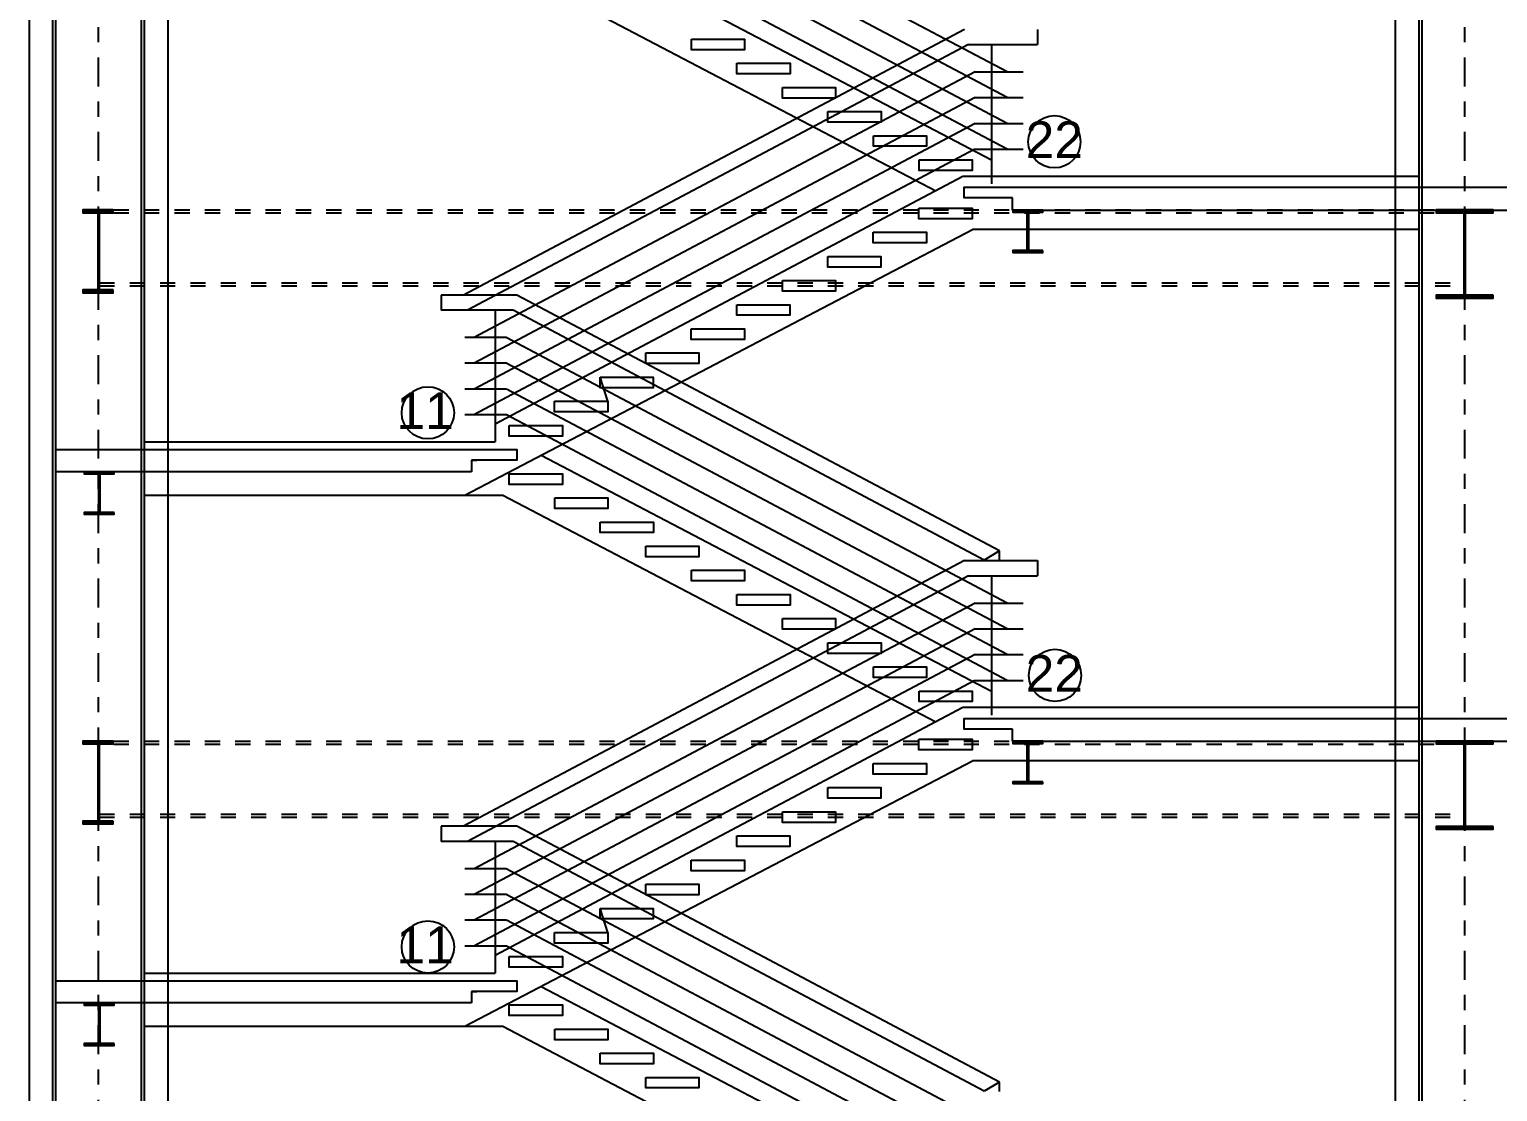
# Model space of a CAD drawing. Header units: millimetres. Extents: x 2148 to 2681, y 758 to 986.
# Drawn here: x 2524.33 to 2534, y 868.55 to 875.54 of the extents above; entities that cross this region are included whole.
import ezdxf

# ---------------------------------------------------------------- set-up
doc = ezdxf.new("R2010")
doc.units = ezdxf.units.MM
doc.linetypes.add('$0$HIDDEN', pattern=[0.375, 0.25, -0.125])
doc.linetypes.add('CENTER2', pattern=[28.575, 19.05, -3.175, 3.175, -3.175])
for name, color, linetype in [('0.2', 10, 'Continuous'), ('4CO', 4, 'Continuous'), ('D', 1, 'Continuous'), ('HATCH', 8, 'Continuous'), ('TLBLK', 7, 'Continuous')]:
    doc.layers.add(name, color=color, linetype=linetype)
doc.styles.add('SWISS', font='swissl.ttf')

msp = doc.modelspace()

# ---------------------------------------------------------------- hatches: boundary and pattern name
at = {"layer": 'HATCH', "ltscale": 0.5}
h = msp.add_hatch(dxfattribs=at)
h.set_pattern_fill('ANSI31', color=256, scale=0.018605, style=0)
h.set_pattern_definition([(45, (150885.569702, 5988.0488247), (-0.00164446852256, 0.00164446852256), [])])
edge = h.paths.add_edge_path()
edge.add_line((2524.8801152, 873.8274723), (2524.7957345, 873.8274723))
edge.add_arc((2524.7957345, 873.8347278), 0.0072555, 174.09726711, 269.99999997, ccw=False)
edge.add_line((2524.7885175, 873.835474), (2524.7885175, 874.3279263))
edge.add_arc((2524.7957345, 874.3286724), 0.0072555, 89.63455464, 185.90273283, ccw=False)
edge.add_line((2524.7957808, 874.3359278), (2524.8801152, 874.3359278))
edge.add_line((2524.8801152, 874.3359278), (2524.8801152, 874.3545328))
edge.add_line((2524.8801152, 874.3545328), (2524.6801152, 874.3545328))
edge.add_line((2524.6801152, 874.3545328), (2524.6801152, 874.3359278))
edge.add_line((2524.6801152, 874.3359278), (2524.7700831, 874.3359278))
edge.add_arc((2524.7701294, 874.3286724), 0.0072555, -4.29209345, 90.36544517, ccw=False)
edge.add_line((2524.7773645, 874.3281294), (2524.7773645, 873.8352708))
edge.add_arc((2524.7701294, 873.8347278), 0.0072555, -89.99999978, 4.2920935, ccw=False)
edge.add_line((2524.7701294, 873.8274723), (2524.6801152, 873.8274723))
edge.add_line((2524.6801152, 873.8274723), (2524.6801152, 873.8088673))
edge.add_line((2524.6801152, 873.8088673), (2524.8801152, 873.8088673))
edge.add_line((2524.8801152, 873.8088673), (2524.8801152, 873.8274723))
h = msp.add_hatch(dxfattribs=at)
h.set_pattern_fill('ANSI31', color=256, scale=0.018605, style=0)
h.set_pattern_definition([(45, (160502.7380826, 5220.8670816), (-0.00164446852256, 0.00164446852256), [])])
edge = h.paths.add_edge_path()
edge.add_line((2530.9152169, 874.3395306), (2531.0045927, 874.3395306))
edge.add_line((2531.0045927, 874.3395306), (2531.0045927, 874.3536789))
edge.add_line((2531.0045927, 874.3536789), (2530.806577, 874.3536789))
edge.add_line((2530.806577, 874.3536789), (2530.806577, 874.3395306))
edge.add_line((2530.806577, 874.3395306), (2530.895684, 874.3395306))
edge.add_arc((2530.8957084, 874.3357098), 0.0038209, -4.29209834, 90.36544627, ccw=False)
edge.add_line((2530.8995185, 874.3354238), (2530.8995185, 874.3303464))
edge.add_arc((2530.8957084, 874.3300604), 0.0038209, -4.29210268, 4.29210268, ccw=False)
edge.add_line((2530.8995185, 874.3297744), (2530.8995185, 874.0983474))
edge.add_arc((2530.8957084, 874.0980614), 0.0038209, -4.29209258, 4.29209258, ccw=False)
edge.add_line((2530.8995185, 874.0977754), (2530.8995185, 874.0903916))
edge.add_arc((2530.8957084, 874.0901056), 0.0038209, -89.99999956, 4.29209319, ccw=False)
edge.add_line((2530.8957084, 874.0862848), (2530.806577, 874.0862848))
edge.add_line((2530.806577, 874.0862848), (2530.806577, 874.0744428))
edge.add_line((2530.806577, 874.0744428), (2531.0045927, 874.0744428))
edge.add_line((2531.0045927, 874.0744428), (2531.0045927, 874.0862848))
edge.add_line((2531.0045927, 874.0862848), (2530.9151925, 874.0862848))
edge.add_arc((2530.9151925, 874.0901056), 0.0038209, 174.09726551, 270.00000044, ccw=False)
edge.add_line((2530.9113919, 874.0904986), (2530.9113919, 874.0976685))
edge.add_arc((2530.9151925, 874.0980614), 0.0038209, 174.09726237, 185.90273763, ccw=False)
edge.add_line((2530.9113919, 874.0984543), (2530.9113919, 874.3296675))
edge.add_arc((2530.9151925, 874.3300604), 0.0038209, 174.09726825, 185.90273175, ccw=False)
edge.add_line((2530.9113919, 874.3304533), (2530.9113919, 874.3353168))
edge.add_arc((2530.9151925, 874.3357098), 0.0038209, 89.63455417, 185.902733, ccw=False)
h = msp.add_hatch(dxfattribs=at)
h.set_pattern_fill('ANSI31', color=256, scale=0.018605, style=0)
h.set_pattern_definition([(45, (150894.5705923, 5988.0488247), (-0.00164446852256, 0.00164446852256), [])])
edge = h.paths.add_edge_path()
edge.add_line((2533.9720841, 873.7928943), (2533.7966248, 873.7928943))
edge.add_arc((2533.7966248, 873.8001497), 0.0072555, 174.09726711, 269.99999997, ccw=False)
edge.add_line((2533.7894078, 873.8008959), (2533.7894078, 874.3279263))
edge.add_arc((2533.7966248, 874.3286724), 0.0072555, 89.63455464, 185.90273283, ccw=False)
edge.add_line((2533.796671, 874.3359278), (2533.9720841, 874.3359278))
edge.add_line((2533.9720841, 874.3359278), (2533.9720841, 874.3545328))
edge.add_line((2533.9720841, 874.3545328), (2533.5960706, 874.3545328))
edge.add_line((2533.5960706, 874.3545328), (2533.5960706, 874.3359278))
edge.add_line((2533.5960706, 874.3359278), (2533.7709733, 874.3359278))
edge.add_arc((2533.7710196, 874.3286724), 0.0072555, -4.29209345, 90.36544517, ccw=False)
edge.add_line((2533.7782547, 874.3281294), (2533.7782547, 873.8006927))
edge.add_arc((2533.7710196, 873.8001497), 0.0072555, -89.99999978, 4.2920935, ccw=False)
edge.add_line((2533.7710196, 873.7928943), (2533.5960706, 873.7928943))
edge.add_line((2533.5960706, 873.7928943), (2533.5960706, 873.7742892))
edge.add_line((2533.5960706, 873.7742892), (2533.9720841, 873.7742892))
edge.add_line((2533.9720841, 873.7742892), (2533.9720841, 873.7928943))
h = msp.add_hatch(dxfattribs=at)
h.set_pattern_fill('ANSI31', color=256, scale=0.018605, style=0)
h.set_pattern_definition([(45, (160496.6203387, 5219.1427012), (-0.00164446852256, 0.00164446852256), [])])
edge = h.paths.add_edge_path()
edge.add_line((2524.7974729, 872.6151501), (2524.8868487, 872.6151501))
edge.add_line((2524.8868487, 872.6151501), (2524.8868487, 872.6292985))
edge.add_line((2524.8868487, 872.6292985), (2524.688833, 872.6292985))
edge.add_line((2524.688833, 872.6292985), (2524.688833, 872.6151501))
edge.add_line((2524.688833, 872.6151501), (2524.7779401, 872.6151501))
edge.add_arc((2524.7779644, 872.6113294), 0.0038209, -4.29209834, 90.36544627, ccw=False)
edge.add_line((2524.7817746, 872.6110434), (2524.7817746, 872.6059659))
edge.add_arc((2524.7779644, 872.60568), 0.0038209, -4.29210268, 4.29210268, ccw=False)
edge.add_line((2524.7817746, 872.605394), (2524.7817746, 872.373967))
edge.add_arc((2524.7779644, 872.373681), 0.0038209, -4.29209258, 4.29209258, ccw=False)
edge.add_line((2524.7817746, 872.373395), (2524.7817746, 872.3660112))
edge.add_arc((2524.7779644, 872.3657252), 0.0038209, -89.99999956, 4.29209319, ccw=False)
edge.add_line((2524.7779644, 872.3619044), (2524.688833, 872.3619044))
edge.add_line((2524.688833, 872.3619044), (2524.688833, 872.3500624))
edge.add_line((2524.688833, 872.3500624), (2524.8868487, 872.3500624))
edge.add_line((2524.8868487, 872.3500624), (2524.8868487, 872.3619044))
edge.add_line((2524.8868487, 872.3619044), (2524.7974486, 872.3619044))
edge.add_arc((2524.7974486, 872.3657252), 0.0038209, 174.09726551, 270.00000044, ccw=False)
edge.add_line((2524.793648, 872.3661182), (2524.793648, 872.3732881))
edge.add_arc((2524.7974486, 872.373681), 0.0038209, 174.09726237, 185.90273763, ccw=False)
edge.add_line((2524.793648, 872.3740739), (2524.793648, 872.6052871))
edge.add_arc((2524.7974486, 872.60568), 0.0038209, 174.09726825, 185.90273175, ccw=False)
edge.add_line((2524.793648, 872.6060729), (2524.793648, 872.6109364))
edge.add_arc((2524.7974486, 872.6113294), 0.0038209, 89.63455417, 185.902733, ccw=False)
h = msp.add_hatch(dxfattribs=at)
h.set_pattern_fill('ANSI31', color=256, scale=0.018605, style=0)
h.set_pattern_definition([(45, (150885.569702, 5984.5488247), (-0.00164446852256, 0.00164446852256), [])])
edge = h.paths.add_edge_path()
edge.add_line((2524.8801152, 870.3274723), (2524.7957345, 870.3274723))
edge.add_arc((2524.7957345, 870.3347278), 0.0072555, 174.09726711, 269.99999997, ccw=False)
edge.add_line((2524.7885175, 870.335474), (2524.7885175, 870.8279263))
edge.add_arc((2524.7957345, 870.8286724), 0.0072555, 89.63455464, 185.90273283, ccw=False)
edge.add_line((2524.7957808, 870.8359278), (2524.8801152, 870.8359278))
edge.add_line((2524.8801152, 870.8359278), (2524.8801152, 870.8545328))
edge.add_line((2524.8801152, 870.8545328), (2524.6801152, 870.8545328))
edge.add_line((2524.6801152, 870.8545328), (2524.6801152, 870.8359278))
edge.add_line((2524.6801152, 870.8359278), (2524.7700831, 870.8359278))
edge.add_arc((2524.7701294, 870.8286724), 0.0072555, -4.29209345, 90.36544517, ccw=False)
edge.add_line((2524.7773645, 870.8281294), (2524.7773645, 870.3352708))
edge.add_arc((2524.7701294, 870.3347278), 0.0072555, -89.99999978, 4.2920935, ccw=False)
edge.add_line((2524.7701294, 870.3274723), (2524.6801152, 870.3274723))
edge.add_line((2524.6801152, 870.3274723), (2524.6801152, 870.3088673))
edge.add_line((2524.6801152, 870.3088673), (2524.8801152, 870.3088673))
edge.add_line((2524.8801152, 870.3088673), (2524.8801152, 870.3274723))
h = msp.add_hatch(dxfattribs=at)
h.set_pattern_fill('ANSI31', color=256, scale=0.018605, style=0)
h.set_pattern_definition([(45, (160502.7380826, 5217.3670816), (-0.00164446852256, 0.00164446852256), [])])
edge = h.paths.add_edge_path()
edge.add_line((2530.9152169, 870.8395306), (2531.0045927, 870.8395306))
edge.add_line((2531.0045927, 870.8395306), (2531.0045927, 870.8536789))
edge.add_line((2531.0045927, 870.8536789), (2530.806577, 870.8536789))
edge.add_line((2530.806577, 870.8536789), (2530.806577, 870.8395306))
edge.add_line((2530.806577, 870.8395306), (2530.895684, 870.8395306))
edge.add_arc((2530.8957084, 870.8357098), 0.0038209, -4.29209834, 90.36544627, ccw=False)
edge.add_line((2530.8995185, 870.8354238), (2530.8995185, 870.8303464))
edge.add_arc((2530.8957084, 870.8300604), 0.0038209, -4.29210268, 4.29210268, ccw=False)
edge.add_line((2530.8995185, 870.8297744), (2530.8995185, 870.5983474))
edge.add_arc((2530.8957084, 870.5980614), 0.0038209, -4.29209258, 4.29209258, ccw=False)
edge.add_line((2530.8995185, 870.5977754), (2530.8995185, 870.5903916))
edge.add_arc((2530.8957084, 870.5901056), 0.0038209, -89.99999956, 4.29209319, ccw=False)
edge.add_line((2530.8957084, 870.5862848), (2530.806577, 870.5862848))
edge.add_line((2530.806577, 870.5862848), (2530.806577, 870.5744428))
edge.add_line((2530.806577, 870.5744428), (2531.0045927, 870.5744428))
edge.add_line((2531.0045927, 870.5744428), (2531.0045927, 870.5862848))
edge.add_line((2531.0045927, 870.5862848), (2530.9151925, 870.5862848))
edge.add_arc((2530.9151925, 870.5901056), 0.0038209, 174.09726551, 270.00000044, ccw=False)
edge.add_line((2530.9113919, 870.5904986), (2530.9113919, 870.5976685))
edge.add_arc((2530.9151925, 870.5980614), 0.0038209, 174.09726237, 185.90273763, ccw=False)
edge.add_line((2530.9113919, 870.5984543), (2530.9113919, 870.8296675))
edge.add_arc((2530.9151925, 870.8300604), 0.0038209, 174.09726825, 185.90273175, ccw=False)
edge.add_line((2530.9113919, 870.8304533), (2530.9113919, 870.8353168))
edge.add_arc((2530.9151925, 870.8357098), 0.0038209, 89.63455417, 185.902733, ccw=False)
h = msp.add_hatch(dxfattribs=at)
h.set_pattern_fill('ANSI31', color=256, scale=0.018605, style=0)
h.set_pattern_definition([(45, (150894.5705923, 5984.5488247), (-0.00164446852256, 0.00164446852256), [])])
edge = h.paths.add_edge_path()
edge.add_line((2533.9720841, 870.2928943), (2533.7966248, 870.2928943))
edge.add_arc((2533.7966248, 870.3001497), 0.0072555, 174.09726711, 269.99999997, ccw=False)
edge.add_line((2533.7894078, 870.3008959), (2533.7894078, 870.8279263))
edge.add_arc((2533.7966248, 870.8286724), 0.0072555, 89.63455464, 185.90273283, ccw=False)
edge.add_line((2533.796671, 870.8359278), (2533.9720841, 870.8359278))
edge.add_line((2533.9720841, 870.8359278), (2533.9720841, 870.8545328))
edge.add_line((2533.9720841, 870.8545328), (2533.5960706, 870.8545328))
edge.add_line((2533.5960706, 870.8545328), (2533.5960706, 870.8359278))
edge.add_line((2533.5960706, 870.8359278), (2533.7709733, 870.8359278))
edge.add_arc((2533.7710196, 870.8286724), 0.0072555, -4.29209345, 90.36544517, ccw=False)
edge.add_line((2533.7782547, 870.8281294), (2533.7782547, 870.3006927))
edge.add_arc((2533.7710196, 870.3001497), 0.0072555, -89.99999978, 4.2920935, ccw=False)
edge.add_line((2533.7710196, 870.2928943), (2533.5960706, 870.2928943))
edge.add_line((2533.5960706, 870.2928943), (2533.5960706, 870.2742892))
edge.add_line((2533.5960706, 870.2742892), (2533.9720841, 870.2742892))
edge.add_line((2533.9720841, 870.2742892), (2533.9720841, 870.2928943))
h = msp.add_hatch(dxfattribs=at)
h.set_pattern_fill('ANSI31', color=256, scale=0.018605, style=0)
h.set_pattern_definition([(45, (160496.6203387, 5215.6427012), (-0.00164446852256, 0.00164446852256), [])])
edge = h.paths.add_edge_path()
edge.add_line((2524.7974729, 869.1151501), (2524.8868487, 869.1151501))
edge.add_line((2524.8868487, 869.1151501), (2524.8868487, 869.1292985))
edge.add_line((2524.8868487, 869.1292985), (2524.688833, 869.1292985))
edge.add_line((2524.688833, 869.1292985), (2524.688833, 869.1151501))
edge.add_line((2524.688833, 869.1151501), (2524.7779401, 869.1151501))
edge.add_arc((2524.7779644, 869.1113294), 0.0038209, -4.29209834, 90.36544627, ccw=False)
edge.add_line((2524.7817746, 869.1110434), (2524.7817746, 869.1059659))
edge.add_arc((2524.7779644, 869.10568), 0.0038209, -4.29210268, 4.29210268, ccw=False)
edge.add_line((2524.7817746, 869.105394), (2524.7817746, 868.873967))
edge.add_arc((2524.7779644, 868.873681), 0.0038209, -4.29209258, 4.29209258, ccw=False)
edge.add_line((2524.7817746, 868.873395), (2524.7817746, 868.8660112))
edge.add_arc((2524.7779644, 868.8657252), 0.0038209, -89.99999956, 4.29209319, ccw=False)
edge.add_line((2524.7779644, 868.8619044), (2524.688833, 868.8619044))
edge.add_line((2524.688833, 868.8619044), (2524.688833, 868.8500624))
edge.add_line((2524.688833, 868.8500624), (2524.8868487, 868.8500624))
edge.add_line((2524.8868487, 868.8500624), (2524.8868487, 868.8619044))
edge.add_line((2524.8868487, 868.8619044), (2524.7974486, 868.8619044))
edge.add_arc((2524.7974486, 868.8657252), 0.0038209, 174.09726551, 270.00000044, ccw=False)
edge.add_line((2524.793648, 868.8661182), (2524.793648, 868.8732881))
edge.add_arc((2524.7974486, 868.873681), 0.0038209, 174.09726237, 185.90273763, ccw=False)
edge.add_line((2524.793648, 868.8740739), (2524.793648, 869.1052871))
edge.add_arc((2524.7974486, 869.10568), 0.0038209, 174.09726825, 185.90273175, ccw=False)
edge.add_line((2524.793648, 869.1060729), (2524.793648, 869.1109364))
edge.add_arc((2524.7974486, 869.1113294), 0.0038209, 89.63455417, 185.902733, ccw=False)

# ---------------------------------------------------------------- linework, layer by layer
at = {"ltscale": 0.5}
for p, q in [((2530.7691042, 875.2643984, -0.0000001), (2527.4696634, 877.0141018, -0.0000001)), ((2530.7691042, 875.0943984, -0.0000001), (2527.4696634, 876.8441018, -0.0000001)), ((2530.7699091, 874.9243984, -0.0000001), (2527.4704683, 876.6741018, -0.0000001)), ((2530.7703116, 874.7543984, -0.0000001), (2527.4708708, 876.5041018, -0.0000001)), ((2530.4887529, 875.5443984, -0.0000001), (2527.1881937, 873.7941018, -0.0000001)), ((2530.5136274, 875.4443984, -0.0000001), (2527.2130682, 873.6941018, -0.0000001)), ((2530.5136274, 875.4443984, -0.0000001), (2530.9691956, 875.4443984, -0.0000001)), ((2530.6665256, 875.4456789, -0.0000001), (2530.6665256, 874.5256789, -0.0000001)), ((2530.5584016, 875.2643984, -0.0000001), (2527.2578424, 873.5141018, -0.0000001)), ((2530.5584016, 875.2643984, -0.0000001), (2530.8738429, 875.2643984, -0.0000001)), ((2530.5579992, 875.0943984, -0.0000001), (2527.2574399, 873.3441018, -0.0000001)), ((2530.5584016, 875.0943984, -0.0000001), (2530.8738429, 875.0943984, -0.0000001)), ((2530.5575967, 874.9243984, -0.0000001), (2527.2570375, 873.1741018, -0.0000001)), ((2530.5584016, 874.9243984, -0.0000001), (2530.8738429, 874.9243984, -0.0000001)), ((2530.5571942, 874.7543984, -0.0000001), (2527.256635, 873.0041018, -0.0000001)), ((2530.5584016, 874.7543984, -0.0000001), (2530.8738429, 874.7543984, -0.0000001)), ((2530.1887529, 874.366588, -0.0000001), (2530.5387529, 874.366588, -0.0000001)), ((2530.1887529, 874.366588, -0.0000001), (2530.5387529, 874.366588, -0.0000001)), ((2530.1887529, 874.366588, -0.0000001), (2530.5387529, 874.366588, -0.0000001)), ((2530.1887529, 874.366588, -0.0000001), (2530.5387529, 874.366588, -0.0000001)), ((2530.1887529, 874.366588, -0.0000001), (2530.5387529, 874.366588, -0.0000001)), ((2530.1887529, 874.366588, -0.0000001), (2530.5387529, 874.366588, -0.0000001)), ((2529.8881937, 874.2074971, -0.0000001), (2530.2381937, 874.2074971, -0.0000001)), ((2529.8881937, 874.2074971, -0.0000001), (2530.2381937, 874.2074971, -0.0000001)), ((2529.5887529, 874.0484062, -0.0000001), (2529.9387529, 874.0484062, -0.0000001)), ((2529.5887529, 874.0484062, -0.0000001), (2529.9387529, 874.0484062, -0.0000001)), ((2529.2887529, 873.8893153, -0.0000001), (2529.6387529, 873.8893153, -0.0000001)), ((2529.2887529, 873.8893153, -0.0000001), (2529.6387529, 873.8893153, -0.0000001)), ((2527.5393121, 873.7941018, -0.0000001), (2527.0393121, 873.7941018, -0.0000001)), ((2527.5393121, 873.7941018, -0.0000001), (2527.4516397, 873.7941018, -0.0000001)), ((2530.7187529, 872.1080347, -0.0000001), (2527.5393121, 873.7941018, -0.0000001)), ((2528.9887529, 873.7302244, -0.0000001), (2529.3387529, 873.7302244, -0.0000001)), ((2528.9887529, 873.7302244, -0.0000001), (2529.3387529, 873.7302244, -0.0000001)), ((2527.5144376, 873.6941018, -0.0000001), (2527.0393121, 873.6941018, -0.0000001)), ((2527.3959698, 873.6941018, -0.0000001), (2527.3959698, 872.8256789, -0.0000001)), ((2530.6187529, 872.047874, -0.0000001), (2527.5144376, 873.6941018, -0.0000001)), ((2528.6887529, 873.5711335, -0.0000001), (2529.0387529, 873.5711335, -0.0000001)), ((2528.6887529, 873.5711335, -0.0000001), (2529.0387529, 873.5711335, -0.0000001)), ((2528.6887529, 873.5711335, -0.0000001), (2529.0387529, 873.5711335, -0.0000001)), ((2528.6887529, 873.5711335, -0.0000001), (2529.0387529, 873.5711335, -0.0000001)), ((2528.6887529, 873.5711335, -0.0000001), (2529.0387529, 873.5711335, -0.0000001)), ((2528.6887529, 873.5711335, -0.0000001), (2529.0387529, 873.5711335, -0.0000001)), ((2527.4696634, 873.5141018, -0.0000001), (2527.1959698, 873.5141018, -0.0000001)), ((2530.7691042, 871.7643984, -0.0000001), (2527.4696634, 873.5141018, -0.0000001)), ((2527.4696634, 873.3441018, -0.0000001), (2527.1959698, 873.3441018, -0.0000001)), ((2530.7691042, 871.5943984, -0.0000001), (2527.4696634, 873.3441018, -0.0000001)), ((2528.3887529, 873.4120426, -0.0000001), (2528.7387529, 873.4120426, -0.0000001)), ((2528.3887529, 873.4120426, -0.0000001), (2528.7387529, 873.4120426, -0.0000001)), ((2528.0887529, 873.2529517, -0.0000001), (2528.4387529, 873.2529517, -0.0000001)), ((2528.1387529, 873.0938608, -0.0000001), (2528.0887529, 873.2529517, -0.0000001)), ((2528.1387529, 873.0938608, -0.0000001), (2528.0887529, 873.2529517, -0.0000001)), ((2528.1387529, 873.0938608, -0.0000001), (2528.0887529, 873.2529517, -0.0000001)), ((2528.1387529, 873.0938608, -0.0000001), (2528.0887529, 873.2529517, -0.0000001)), ((2528.0887529, 873.2529517, -0.0000001), (2528.4387529, 873.2529517, -0.0000001)), ((2528.1387529, 873.0938608, -0.0000001), (2528.0887529, 873.2529517, -0.0000001)), ((2528.1387529, 873.0938608, -0.0000001), (2528.0887529, 873.2529517, -0.0000001)), ((2528.1387529, 873.0938608, -0.0000001), (2528.0887529, 873.2529517, -0.0000001)), ((2527.4696634, 873.1741018, -0.0000001), (2527.1959698, 873.1741018, -0.0000001)), ((2530.7699091, 871.4243984, -0.0000001), (2527.4704683, 873.1741018, -0.0000001)), ((2527.7887529, 873.0938608, -0.0000001), (2528.1387529, 873.0938608, -0.0000001)), ((2527.7887529, 873.0938608, -0.0000001), (2528.1387529, 873.0938608, -0.0000001)), ((2527.4708708, 873.0041018, -0.0000001), (2527.1959698, 873.0041018, -0.0000001)), ((2530.7703116, 871.2543984, -0.0000001), (2527.4708708, 873.0041018, -0.0000001)), ((2527.4893121, 872.9347699, -0.0000001), (2527.8387529, 872.9347699, -0.0000001)), ((2527.4893121, 872.9347699, -0.0000001), (2527.8387529, 872.9347699, -0.0000001)), ((2530.7187529, 872.1080347, -0.0000001), (2530.6187529, 872.047874, -0.0000001)), ((2530.7187529, 872.0456789, 0), (2530.7187529, 872.1080347, 0)), ((2530.4887529, 872.0443984, -0.0000001), (2527.1881937, 870.2941018, -0.0000001)), ((2530.4887529, 872.0443984, -0.0000001), (2530.9691956, 872.0443984, -0.0000001)), ((2530.4887529, 872.0443984, -0.0000001), (2530.9691956, 872.0443984, -0.0000001)), ((2530.5136274, 871.9443984, -0.0000001), (2527.2130682, 870.1941018, -0.0000001)), ((2530.5136274, 871.9443984, -0.0000001), (2530.9691956, 871.9443984, -0.0000001)), ((2530.6665256, 871.9456789, -0.0000001), (2530.6665256, 871.0256789, -0.0000001)), ((2530.5584016, 871.7643984, -0.0000001), (2527.2578424, 870.0141018, -0.0000001)), ((2530.5584016, 871.7643984, -0.0000001), (2530.8738429, 871.7643984, -0.0000001)), ((2530.5579992, 871.5943984, -0.0000001), (2527.2574399, 869.8441018, -0.0000001)), ((2530.5584016, 871.5943984, -0.0000001), (2530.8738429, 871.5943984, -0.0000001)), ((2530.5575967, 871.4243984, -0.0000001), (2527.2570375, 869.6741018, -0.0000001)), ((2530.5584016, 871.4243984, -0.0000001), (2530.8738429, 871.4243984, -0.0000001)), ((2530.5571942, 871.2543984, -0.0000001), (2527.256635, 869.5041018, -0.0000001)), ((2530.5584016, 871.2543984, -0.0000001), (2530.8738429, 871.2543984, -0.0000001)), ((2530.1887529, 870.866588, -0.0000001), (2530.5387529, 870.866588, -0.0000001)), ((2530.1887529, 870.866588, -0.0000001), (2530.5387529, 870.866588, -0.0000001)), ((2530.1887529, 870.866588, -0.0000001), (2530.5387529, 870.866588, -0.0000001)), ((2530.1887529, 870.866588, -0.0000001), (2530.5387529, 870.866588, -0.0000001)), ((2530.1887529, 870.866588, -0.0000001), (2530.5387529, 870.866588, -0.0000001)), ((2530.1887529, 870.866588, -0.0000001), (2530.5387529, 870.866588, -0.0000001)), ((2529.8881937, 870.7074971, -0.0000001), (2530.2381937, 870.7074971, -0.0000001)), ((2529.8881937, 870.7074971, -0.0000001), (2530.2381937, 870.7074971, -0.0000001)), ((2529.5887529, 870.5484062, -0.0000001), (2529.9387529, 870.5484062, -0.0000001)), ((2529.5887529, 870.5484062, -0.0000001), (2529.9387529, 870.5484062, -0.0000001)), ((2529.2887529, 870.3893153, -0.0000001), (2529.6387529, 870.3893153, -0.0000001)), ((2529.2887529, 870.3893153, -0.0000001), (2529.6387529, 870.3893153, -0.0000001)), ((2527.5393121, 870.2941018, -0.0000001), (2527.0393121, 870.2941018, -0.0000001)), ((2527.5393121, 870.2941018, -0.0000001), (2527.4516397, 870.2941018, -0.0000001)), ((2530.7187529, 868.6080347, -0.0000001), (2527.5393121, 870.2941018, -0.0000001)), ((2527.5144376, 870.1941018, -0.0000001), (2527.0393121, 870.1941018, -0.0000001)), ((2527.3959698, 870.1941018, -0.0000001), (2527.3959698, 869.3256789, -0.0000001)), ((2530.6187529, 868.547874, -0.0000001), (2527.5144376, 870.1941018, -0.0000001)), ((2528.9887529, 870.2302244, -0.0000001), (2529.3387529, 870.2302244, -0.0000001)), ((2528.9887529, 870.2302244, -0.0000001), (2529.3387529, 870.2302244, -0.0000001)), ((2528.6887529, 870.0711335, -0.0000001), (2529.0387529, 870.0711335, -0.0000001)), ((2528.6887529, 870.0711335, -0.0000001), (2529.0387529, 870.0711335, -0.0000001)), ((2528.6887529, 870.0711335, -0.0000001), (2529.0387529, 870.0711335, -0.0000001)), ((2528.6887529, 870.0711335, -0.0000001), (2529.0387529, 870.0711335, -0.0000001)), ((2528.6887529, 870.0711335, -0.0000001), (2529.0387529, 870.0711335, -0.0000001)), ((2528.6887529, 870.0711335, -0.0000001), (2529.0387529, 870.0711335, -0.0000001)), ((2527.4696634, 870.0141018, -0.0000001), (2527.1959698, 870.0141018, -0.0000001)), ((2530.7691042, 868.2643984, -0.0000001), (2527.4696634, 870.0141018, -0.0000001)), ((2528.3887529, 869.9120426, -0.0000001), (2528.7387529, 869.9120426, -0.0000001)), ((2528.3887529, 869.9120426, -0.0000001), (2528.7387529, 869.9120426, -0.0000001)), ((2527.4696634, 869.8441018, -0.0000001), (2527.1959698, 869.8441018, -0.0000001)), ((2530.7691042, 868.0943984, -0.0000001), (2527.4696634, 869.8441018, -0.0000001)), ((2527.4696634, 869.6741018, -0.0000001), (2527.1959698, 869.6741018, -0.0000001)), ((2530.7699091, 867.9243984, -0.0000001), (2527.4704683, 869.6741018, -0.0000001)), ((2528.0887529, 869.7529517, -0.0000001), (2528.4387529, 869.7529517, -0.0000001)), ((2528.1387529, 869.5938608, -0.0000001), (2528.0887529, 869.7529517, -0.0000001)), ((2528.1387529, 869.5938608, -0.0000001), (2528.0887529, 869.7529517, -0.0000001)), ((2528.1387529, 869.5938608, -0.0000001), (2528.0887529, 869.7529517, -0.0000001)), ((2528.1387529, 869.5938608, -0.0000001), (2528.0887529, 869.7529517, -0.0000001)), ((2528.0887529, 869.7529517, -0.0000001), (2528.4387529, 869.7529517, -0.0000001)), ((2528.1387529, 869.5938608, -0.0000001), (2528.0887529, 869.7529517, -0.0000001)), ((2528.1387529, 869.5938608, -0.0000001), (2528.0887529, 869.7529517, -0.0000001)), ((2528.1387529, 869.5938608, -0.0000001), (2528.0887529, 869.7529517, -0.0000001)), ((2527.7887529, 869.5938608, -0.0000001), (2528.1387529, 869.5938608, -0.0000001)), ((2527.7887529, 869.5938608, -0.0000001), (2528.1387529, 869.5938608, -0.0000001)), ((2527.4708708, 869.5041018, -0.0000001), (2527.1959698, 869.5041018, -0.0000001)), ((2530.7703116, 867.7543984, -0.0000001), (2527.4708708, 869.5041018, -0.0000001)), ((2527.4893121, 869.4347699, -0.0000001), (2527.8387529, 869.4347699, -0.0000001)), ((2527.4893121, 869.4347699, -0.0000001), (2527.8387529, 869.4347699, -0.0000001)), ((2530.7187529, 868.6080347, -0.0000001), (2530.6187529, 868.547874, -0.0000001)), ((2530.7187529, 868.5456789, 0), (2530.7187529, 868.6080347, 0))]:
    msp.add_line(p, q, dxfattribs=at)
at = {"ltscale": 0.05}
for p, q in [((2530.9716696, 875.4443984, 0), (2530.9716696, 875.5443984, 0)), ((2530.8049319, 874.3536789, 0), (2530.8049319, 874.4336789, 0)), ((2530.8049319, 874.3536789, 0), (2530.8049319, 874.4336789, 0)), ((2530.8049319, 874.3536789, 0), (2535.5710964, 874.3536789, 0)), ((2527.0393121, 873.7941018, 0), (2527.0393121, 873.6941018, -0.0000001)), ((2527.2393463, 872.7056789, 0), (2527.2393463, 872.6292985, 0)), ((2527.2393463, 872.7056789, 0), (2527.2762641, 872.7056789, 0)), ((2527.2393463, 872.6292985, 0), (2524.5025668, 872.6292985, 0)), ((2530.9716696, 871.9443984, 0), (2530.9716696, 872.0443984, 0)), ((2530.8049319, 870.8536789, 0), (2530.8049319, 870.9336789, 0)), ((2530.8049319, 870.8536789, 0), (2530.8049319, 870.9336789, 0)), ((2530.8049319, 870.8536789, 0), (2535.5710964, 870.8536789, 0)), ((2527.0393121, 870.2941018, 0), (2527.0393121, 870.1941018, -0.0000001)), ((2527.2393463, 869.2056789, 0), (2527.2393463, 869.1292985, 0)), ((2527.2393463, 869.2056789, 0), (2527.2762641, 869.2056789, 0)), ((2527.2393463, 869.1292985, 0), (2524.5025668, 869.1292985, 0))]:
    msp.add_line(p, q, dxfattribs=at)
at = {"linetype": '$0$HIDDEN', "ltscale": 0.3}
for p, q in [((2524.8834495, 874.3545328), (2533.5960706, 874.3545328, 0)), ((2524.8834495, 874.3359278), (2533.5960706, 874.3359278, 0)), ((2524.7885175, 873.8735825, 0), (2533.7782547, 873.8735825)), ((2524.7885175, 873.8549774, 0), (2533.7782547, 873.8549774)), ((2524.8834495, 870.8536789, 0), (2533.5960706, 870.8536789, 0)), ((2524.8834495, 870.8350739, 0), (2533.5960706, 870.8350739, 0)), ((2524.7885175, 870.3727286, 0), (2533.7782547, 870.3727286, 0)), ((2524.7885175, 870.3541236, 0), (2533.7782547, 870.3541236, 0))]:
    msp.add_line(p, q, dxfattribs=at)
at = {"ltscale": 0.05}
for points, elevation in [([(2528.6887529, 875.4802244), (2529.0387529, 875.4802244), (2529.0387529, 875.4102244), (2528.6887529, 875.4102244)], -0.0000001), ([(2528.9887529, 875.3211335), (2529.3387529, 875.3211335), (2529.3387529, 875.2511335), (2528.9887529, 875.2511335)], -0.0000001), ([(2529.2887529, 875.1620426), (2529.6387529, 875.1620426), (2529.6387529, 875.0920426), (2529.2887529, 875.0920426)], -0.0000001), ([(2529.5887529, 875.0029517), (2529.9387529, 875.0029517), (2529.9387529, 874.9329517), (2529.5887529, 874.9329517)], -0.0000001), ([(2529.8887529, 874.8438608), (2530.2387529, 874.8438608), (2530.2387529, 874.7738608), (2529.8887529, 874.7738608)], -0.0000001), ([(2530.1887529, 874.6847699), (2530.5387529, 874.6847699), (2530.5387529, 874.6147699), (2530.1887529, 874.6147699)], -0.0000001), ([(2530.1881937, 874.366588), (2530.5381937, 874.366588), (2530.5381937, 874.296588), (2530.1881937, 874.296588)], -0.0000001), ([(2529.8876345, 874.2074971), (2530.2376345, 874.2074971), (2530.2376345, 874.1374971), (2529.8876345, 874.1374971)], -0.0000001), ([(2529.5881937, 874.0484062), (2529.9381937, 874.0484062), (2529.9381937, 873.9784062), (2529.5881937, 873.9784062)], -0.0000001), ([(2529.2881937, 873.8893153), (2529.6381937, 873.8893153), (2529.6381937, 873.8193153), (2529.2881937, 873.8193153)], -0.0000001), ([(2528.9881937, 873.7302244), (2529.3381937, 873.7302244), (2529.3381937, 873.6602244), (2528.9881937, 873.6602244)], 0), ([(2528.6881937, 873.5711335), (2529.0381937, 873.5711335), (2529.0381937, 873.5011335), (2528.6881937, 873.5011335)], -0.0000001), ([(2528.3881937, 873.4120426), (2528.7381937, 873.4120426), (2528.7381937, 873.3420426), (2528.3881937, 873.3420426)], -0.0000001), ([(2528.0881937, 873.2529517), (2528.4381937, 873.2529517), (2528.4381937, 873.1829517), (2528.0881937, 873.1829517)], -0.0000001), ([(2527.7881937, 873.0938608), (2528.1381937, 873.0938608), (2528.1381937, 873.0238608), (2527.7881937, 873.0238608)], -0.0000001), ([(2527.4887529, 872.9347699), (2527.8387529, 872.9347699), (2527.8387529, 872.8647699), (2527.4887529, 872.8647699)], -0.0000001), ([(2527.7887529, 872.4574971), (2528.1387529, 872.4574971), (2528.1387529, 872.3874971), (2527.7887529, 872.3874971)], -0.0000001), ([(2528.0887529, 872.2984062), (2528.4387529, 872.2984062), (2528.4387529, 872.2284062), (2528.0887529, 872.2284062)], -0.0000001), ([(2528.3887529, 872.1393153), (2528.7387529, 872.1393153), (2528.7387529, 872.0693153), (2528.3887529, 872.0693153)], -0.0000001), ([(2528.6887529, 871.9802244), (2529.0387529, 871.9802244), (2529.0387529, 871.9102244), (2528.6887529, 871.9102244)], -0.0000001), ([(2528.9887529, 871.8211335), (2529.3387529, 871.8211335), (2529.3387529, 871.7511335), (2528.9887529, 871.7511335)], -0.0000001), ([(2529.2887529, 871.6620426), (2529.6387529, 871.6620426), (2529.6387529, 871.5920426), (2529.2887529, 871.5920426)], -0.0000001), ([(2529.5887529, 871.5029517), (2529.9387529, 871.5029517), (2529.9387529, 871.4329517), (2529.5887529, 871.4329517)], -0.0000001), ([(2529.8887529, 871.3438608), (2530.2387529, 871.3438608), (2530.2387529, 871.2738608), (2529.8887529, 871.2738608)], -0.0000001), ([(2530.1887529, 871.1847699), (2530.5387529, 871.1847699), (2530.5387529, 871.1147699), (2530.1887529, 871.1147699)], -0.0000001), ([(2530.1881937, 870.866588), (2530.5381937, 870.866588), (2530.5381937, 870.796588), (2530.1881937, 870.796588)], -0.0000001), ([(2529.8876345, 870.7074971), (2530.2376345, 870.7074971), (2530.2376345, 870.6374971), (2529.8876345, 870.6374971)], -0.0000001), ([(2529.5881937, 870.5484062), (2529.9381937, 870.5484062), (2529.9381937, 870.4784062), (2529.5881937, 870.4784062)], -0.0000001), ([(2529.2881937, 870.3893153), (2529.6381937, 870.3893153), (2529.6381937, 870.3193153), (2529.2881937, 870.3193153)], -0.0000001), ([(2528.9881937, 870.2302244), (2529.3381937, 870.2302244), (2529.3381937, 870.1602244), (2528.9881937, 870.1602244)], 0), ([(2528.6881937, 870.0711335), (2529.0381937, 870.0711335), (2529.0381937, 870.0011335), (2528.6881937, 870.0011335)], -0.0000001), ([(2528.3881937, 869.9120426), (2528.7381937, 869.9120426), (2528.7381937, 869.8420426), (2528.3881937, 869.8420426)], -0.0000001), ([(2528.0881937, 869.7529517), (2528.4381937, 869.7529517), (2528.4381937, 869.6829517), (2528.0881937, 869.6829517)], -0.0000001), ([(2527.7881937, 869.5938608), (2528.1381937, 869.5938608), (2528.1381937, 869.5238608), (2527.7881937, 869.5238608)], -0.0000001), ([(2527.4887529, 869.4347699), (2527.8387529, 869.4347699), (2527.8387529, 869.3647699), (2527.4887529, 869.3647699)], -0.0000001), ([(2527.7887529, 868.9574971), (2528.1387529, 868.9574971), (2528.1387529, 868.8874971), (2527.7887529, 868.8874971)], -0.0000001), ([(2528.0887529, 868.7984062), (2528.4387529, 868.7984062), (2528.4387529, 868.7284062), (2528.0887529, 868.7284062)], -0.0000001), ([(2528.3887529, 868.6393153), (2528.7387529, 868.6393153), (2528.7387529, 868.5693153), (2528.3887529, 868.5693153)], -0.0000001)]:
    msp.add_lwpolyline(points, close=True, dxfattribs=dict(at, elevation=elevation))
for points, elevation in [([(2530.8049319, 874.4336789), (2530.4854138, 874.4336789), (2530.4854138, 874.5036789), (2535.4032278, 874.5036789)], -0.0000001), ([(2524.5025668, 872.7756789), (2527.5393121, 872.7756789), (2527.5393121, 872.7056789), (2527.2393463, 872.7056789)], 0), ([(2527.4887529, 872.616588), (2527.8387529, 872.616588), (2527.8387529, 872.546588), (2527.4887529, 872.546588), (2527.4887529, 872.616588)], -0.0000001), ([(2530.8049319, 870.9336789), (2530.4854138, 870.9336789), (2530.4854138, 871.0036789), (2535.4495387, 871.0036789)], -0.0000001), ([(2524.5025668, 869.2756789), (2527.5393121, 869.2756789), (2527.5393121, 869.2056789), (2527.2393463, 869.2056789)], 0), ([(2527.4887529, 869.116588), (2527.8387529, 869.116588), (2527.8387529, 869.046588), (2527.4887529, 869.046588), (2527.4887529, 869.116588)], -0.0000001)]:
    msp.add_lwpolyline(points, dxfattribs=dict(at, elevation=elevation))
at = {"layer": '0.2', "ltscale": 0.5}
for centre in [(2531.0807202, 874.8037112, -0.0000001), (2526.9531247, 873.0179365, -0.0000001), (2531.0843869, 871.2877478, -0.0000001), (2526.9531247, 869.498712, -0.0000001)]:
    msp.add_circle(centre, 0.172101, dxfattribs=at)
at = {"layer": '4CO', "ltscale": 0.5}
for p, q in [((2527.69942, 876.2389096, -0.0000001), (2530.6665256, 874.6840802, -0.0000001)), ((2527.4476885, 875.9756789, -0.0000001), (2530.2988865, 874.4815877, -0.0000001)), ((2530.4763156, 874.5756789, 0), (2527.3959698, 872.9421622, -0.0000001)), ((2533.4831947, 874.5756789), (2530.4763156, 874.5756789, 0)), ((2527.1962538, 872.4756789, 0), (2530.5413848, 874.2256789, 0)), ((2533.4831947, 874.2256789, 0), (2530.5413848, 874.2256789, 0)), ((2525.0855828, 872.8256789, 0), (2527.3959698, 872.8256789, -0.0000001)), ((2527.69942, 872.7389096, -0.0000001), (2530.6665256, 871.1840802, -0.0000001)), ((2525.0855828, 872.4756789, 0), (2527.4476885, 872.4756789, -0.0000001)), ((2527.4476885, 872.4756789, -0.0000001), (2530.2988865, 870.9815877, -0.0000001)), ((2530.4763156, 871.0756789, 0), (2527.3959698, 869.4421622, -0.0000001)), ((2533.4831947, 871.0756789), (2530.4763156, 871.0756789, 0)), ((2527.1962538, 868.9756789, 0), (2530.5413848, 870.7256789, 0)), ((2533.4831947, 870.7256789, 0), (2530.5413848, 870.7256789, 0)), ((2525.0855828, 869.3256789, 0), (2527.3959698, 869.3256789, -0.0000001)), ((2527.69942, 869.2389096, -0.0000001), (2530.6665256, 867.6840802, -0.0000001)), ((2525.0855828, 868.9756789, 0), (2527.4476885, 868.9756789, -0.0000001)), ((2527.4476885, 868.9756789, -0.0000001), (2530.2988865, 867.4815877, -0.0000001))]:
    msp.add_line(p, q, dxfattribs=at)
at = {"layer": 'D', "color": 3, "ltscale": 0.5}
for p, q in [((2524.4825668, 858.0095328, 0), (2524.4825668, 882.3490036, 0)), ((2524.5025668, 858.0095328, 0), (2524.5025668, 882.3490036, 0)), ((2525.0655828, 858.0095328, 0), (2525.0655828, 882.3490036, 0)), ((2525.0855828, 858.0095328, 0), (2525.0855828, 882.3490036, 0)), ((2533.4831947, 858.0095328, 0), (2533.4831947, 882.3490036, 0)), ((2533.5031947, 858.0095328, 0), (2533.5031947, 882.3490036, 0))]:
    msp.add_line(p, q, dxfattribs=at)
at = {"layer": 'D', "color": 3, "ltscale": 0.5, "elevation": 0}
for points in [[(2524.8801152, 873.8274723), (2524.7957345, 873.8274723, -0.444720244), (2524.7885175, 873.835474), (2524.7885175, 874.3279263, -0.446631522), (2524.7957808, 874.3359278), (2524.8801152, 874.3359278), (2524.8801152, 874.3545328), (2524.6801152, 874.3545328), (2524.6801152, 874.3359278), (2524.7700831, 874.3359278, -0.438228127), (2524.7773645, 874.3281294), (2524.7773645, 873.8352708, -0.436328672), (2524.7701294, 873.8274723), (2524.6801152, 873.8274723), (2524.6801152, 873.8088673), (2524.8801152, 873.8088673)], [(2531.0045927, 874.0862848), (2530.9151925, 874.0862848, -0.444720244), (2530.9113919, 874.0904986), (2530.9113919, 874.3353168, -0.446631522), (2530.9152169, 874.3395306), (2531.0045927, 874.3395306), (2531.0045927, 874.3536789), (2530.806577, 874.3536789), (2530.806577, 874.3395306), (2530.895684, 874.3395306, -0.438228127), (2530.8995185, 874.3354238), (2530.8995185, 874.0903916, -0.436328672), (2530.8957084, 874.0862848), (2530.806577, 874.0862848), (2530.806577, 874.0744428), (2531.0045927, 874.0744428)], [(2533.9720841, 873.7928943), (2533.7966248, 873.7928943, -0.444720244), (2533.7894078, 873.8008959), (2533.7894078, 874.3279263, -0.446631522), (2533.796671, 874.3359278), (2533.9720841, 874.3359278), (2533.9720841, 874.3545328), (2533.5960706, 874.3545328), (2533.5960706, 874.3359278), (2533.7709733, 874.3359278, -0.438228127), (2533.7782547, 874.3281294), (2533.7782547, 873.8006927, -0.436328672), (2533.7710196, 873.7928943), (2533.5960706, 873.7928943), (2533.5960706, 873.7742892), (2533.9720841, 873.7742892)], [(2524.8868487, 872.3619044), (2524.7974486, 872.3619044, -0.444720244), (2524.793648, 872.3661182), (2524.793648, 872.6109364, -0.446631522), (2524.7974729, 872.6151501), (2524.8868487, 872.6151501), (2524.8868487, 872.6292985), (2524.688833, 872.6292985), (2524.688833, 872.6151501), (2524.7779401, 872.6151501, -0.438228127), (2524.7817746, 872.6110434), (2524.7817746, 872.3660112, -0.436328672), (2524.7779644, 872.3619044), (2524.688833, 872.3619044), (2524.688833, 872.3500624), (2524.8868487, 872.3500624)], [(2524.8801152, 870.3274723), (2524.7957345, 870.3274723, -0.444720244), (2524.7885175, 870.335474), (2524.7885175, 870.8279263, -0.446631522), (2524.7957808, 870.8359278), (2524.8801152, 870.8359278), (2524.8801152, 870.8545328), (2524.6801152, 870.8545328), (2524.6801152, 870.8359278), (2524.7700831, 870.8359278, -0.438228127), (2524.7773645, 870.8281294), (2524.7773645, 870.3352708, -0.436328672), (2524.7701294, 870.3274723), (2524.6801152, 870.3274723), (2524.6801152, 870.3088673), (2524.8801152, 870.3088673)], [(2531.0045927, 870.5862848), (2530.9151925, 870.5862848, -0.444720244), (2530.9113919, 870.5904986), (2530.9113919, 870.8353168, -0.446631522), (2530.9152169, 870.8395306), (2531.0045927, 870.8395306), (2531.0045927, 870.8536789), (2530.806577, 870.8536789), (2530.806577, 870.8395306), (2530.895684, 870.8395306, -0.438228127), (2530.8995185, 870.8354238), (2530.8995185, 870.5903916, -0.436328672), (2530.8957084, 870.5862848), (2530.806577, 870.5862848), (2530.806577, 870.5744428), (2531.0045927, 870.5744428)], [(2533.9720841, 870.2928943), (2533.7966248, 870.2928943, -0.444720244), (2533.7894078, 870.3008959), (2533.7894078, 870.8279263, -0.446631522), (2533.796671, 870.8359278), (2533.9720841, 870.8359278), (2533.9720841, 870.8545328), (2533.5960706, 870.8545328), (2533.5960706, 870.8359278), (2533.7709733, 870.8359278, -0.438228127), (2533.7782547, 870.8281294), (2533.7782547, 870.3006927, -0.436328672), (2533.7710196, 870.2928943), (2533.5960706, 870.2928943), (2533.5960706, 870.2742892), (2533.9720841, 870.2742892)], [(2524.8868487, 868.8619044), (2524.7974486, 868.8619044, -0.444720244), (2524.793648, 868.8661182), (2524.793648, 869.1109364, -0.446631522), (2524.7974729, 869.1151501), (2524.8868487, 869.1151501), (2524.8868487, 869.1292985), (2524.688833, 869.1292985), (2524.688833, 869.1151501), (2524.7779401, 869.1151501, -0.438228127), (2524.7817746, 869.1110434), (2524.7817746, 868.8660112, -0.436328672), (2524.7779644, 868.8619044), (2524.688833, 868.8619044), (2524.688833, 868.8500624), (2524.8868487, 868.8500624)]]:
    msp.add_lwpolyline(points, format="xyb", close=True, dxfattribs=at)
at = {"layer": 'HATCH', "linetype": 'CENTER2', "ltscale": 0.01}
for p, q in [((2524.7834495, 858.0009702), (2524.7834495, 903.700832)), ((2533.7840774, 858.0009702), (2533.7840774, 903.700832))]:
    msp.add_line(p, q, dxfattribs=at)
at = {"layer": 'HATCH', "linetype": 'ByBlock', "ltscale": 0.5}
for p, q in [((2524.3272682, 858.0009702, 0), (2524.3272682, 900.9995328, 0)), ((2525.2407782, 858.0009702, 0), (2525.2407782, 900.8503866, 0)), ((2533.3278961, 858.0009702, 0), (2533.3278961, 900.8624597, 0))]:
    msp.add_line(p, q, dxfattribs=at)

# ---------------------------------------------------------------- texts
at = {"layer": 'TLBLK', "color": 7, "char_height": 0.24243758, "attachment_point": 5, "style": 'SWISS'}
for s, insert, width in [('22', (2531.0800518, 874.8173465, -0.0000001), 5.157622504), ('11', (2526.9346315, 873.0315718, -0.0000001), 5.279969108), ('22', (2531.0800518, 871.3013831, -0.0000001), 5.157622504), ('11', (2526.9346315, 869.5123473, -0.0000001), 5.279969108)]:
    msp.add_mtext(s, dxfattribs=dict(at, insert=insert, width=width))

doc.saveas('drawing.dxf')
